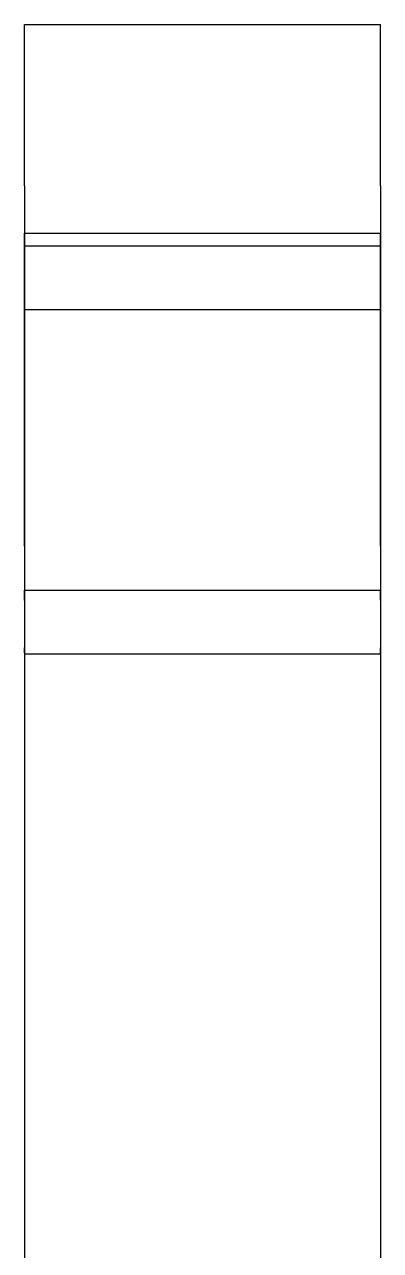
# Model space of a CAD drawing. Header units: millimetres. Extents: x -50 to 192, y -197 to 32.
# Drawn here: x 165.3 to 179.3, y -112.22 to -64 of the extents above; entities that cross this region are included whole.
import ezdxf

# ---------------------------------------------------------------- set-up
doc = ezdxf.new("R2010")
doc.units = ezdxf.units.MM
doc.layers.add('SIDE_YZ', color=7, linetype='Continuous')

msp = doc.modelspace()

# ---------------------------------------------------------------- linework, layer by layer
at = {"layer": 'SIDE_YZ'}
for p, q in [((165.3, -64.033), (165.3, -64)), ((165.3, -64), (179.3, -64)), ((165.3, -64.133), (165.3, -64.033)), ((165.3, -64.298), (165.3, -64.133)), ((179.3, -64.033), (179.3, -64)), ((179.3, -64.133), (179.3, -64.033)), ((179.3, -64.298), (179.3, -64.133)), ((165.3, -64.53), (165.3, -64.298)), ((165.3, -64.827), (165.3, -64.53)), ((179.3, -64.53), (179.3, -64.298)), ((179.3, -64.827), (179.3, -64.53)), ((165.3, -65.19), (165.3, -64.827)), ((179.3, -65.19), (179.3, -64.827)), ((165.3, -65.616), (165.3, -65.19)), ((179.3, -65.616), (179.3, -65.19)), ((165.3, -66.107), (165.3, -65.616)), ((179.3, -66.107), (179.3, -65.616)), ((165.3, -66.661), (165.3, -66.107)), ((179.3, -66.661), (179.3, -66.107)), ((165.3, -67.277), (165.3, -66.661)), ((179.3, -67.277), (179.3, -66.661)), ((165.3, -67.954), (165.3, -67.277)), ((179.3, -67.954), (179.3, -67.277)), ((165.3, -68.691), (165.3, -67.954)), ((179.3, -68.691), (179.3, -67.954)), ((165.3, -69.487), (165.3, -68.691)), ((179.3, -69.487), (179.3, -68.691)), ((165.3, -70.341), (165.3, -69.487)), ((179.3, -70.341), (179.3, -69.487)), ((165.3, -70.341), (165.3, -71.252)), ((179.3, -70.341), (179.3, -71.252)), ((165.3, -71.252), (165.3, -72.217)), ((179.3, -71.252), (179.3, -72.217)), ((165.3, -72.257), (165.3, -72.206)), ((165.3, -72.206), (165.3, -72.208)), ((165.3, -72.206), (179.3, -72.206)), ((165.3, -72.208), (165.3, -72.263)), ((165.3, -72.217), (165.3, -73.236)), ((165.3, -72.362), (165.3, -72.257)), ((165.3, -72.263), (165.3, -72.372)), ((179.3, -72.257), (179.3, -72.206)), ((179.3, -72.206), (179.3, -72.208)), ((179.3, -72.208), (179.3, -72.263)), ((179.3, -72.217), (179.3, -73.236)), ((179.3, -72.362), (179.3, -72.257)), ((179.3, -72.263), (179.3, -72.372)), ((165.3, -72.52), (165.3, -72.362)), ((165.3, -72.372), (165.3, -72.534)), ((165.3, -72.731), (165.3, -72.52)), ((165.3, -72.534), (165.3, -72.749)), ((165.3, -72.709), (165.3, -72.707)), ((165.3, -72.707), (179.3, -72.707)), ((165.3, -72.713), (165.3, -72.709)), ((165.3, -72.719), (165.3, -72.713)), ((165.3, -72.727), (165.3, -72.719)), ((165.3, -72.737), (165.3, -72.727)), ((165.3, -72.994), (165.3, -72.731)), ((165.3, -72.749), (165.3, -72.737)), ((165.3, -72.762), (165.3, -72.749)), ((165.3, -72.749), (165.3, -73.017)), ((165.3, -72.778), (165.3, -72.762)), ((165.3, -72.795), (165.3, -72.778)), ((165.3, -72.814), (165.3, -72.795)), ((165.3, -72.836), (165.3, -72.814)), ((179.3, -72.52), (179.3, -72.362)), ((179.3, -72.372), (179.3, -72.534)), ((179.3, -72.731), (179.3, -72.52)), ((179.3, -72.534), (179.3, -72.749)), ((179.3, -72.709), (179.3, -72.707)), ((179.3, -72.713), (179.3, -72.709)), ((179.3, -72.719), (179.3, -72.713)), ((179.3, -72.727), (179.3, -72.719)), ((179.3, -72.737), (179.3, -72.727)), ((179.3, -72.994), (179.3, -72.731)), ((179.3, -72.749), (179.3, -72.737)), ((179.3, -72.762), (179.3, -72.749)), ((179.3, -72.749), (179.3, -73.017)), ((179.3, -72.778), (179.3, -72.762)), ((179.3, -72.795), (179.3, -72.778)), ((179.3, -72.814), (179.3, -72.795)), ((179.3, -72.836), (179.3, -72.814)), ((165.3, -72.858), (165.3, -72.836)), ((165.3, -72.883), (165.3, -72.858)), ((165.3, -72.909), (165.3, -72.883)), ((165.3, -72.937), (165.3, -72.909)), ((165.3, -72.967), (165.3, -72.937)), ((165.3, -72.998), (165.3, -72.967)), ((165.3, -73.31), (165.3, -72.994)), ((165.3, -73.03), (165.3, -72.998)), ((165.3, -73.017), (165.3, -73.336)), ((165.3, -73.064), (165.3, -73.03)), ((165.3, -73.1), (165.3, -73.064)), ((165.3, -73.1), (165.3, -73.137)), ((165.3, -73.137), (165.3, -73.175)), ((165.3, -73.175), (165.3, -73.214)), ((165.3, -73.214), (165.3, -73.255)), ((165.3, -73.236), (165.3, -74.306)), ((165.3, -73.255), (165.3, -73.297)), ((165.3, -73.297), (165.3, -73.339)), ((179.3, -72.858), (179.3, -72.836)), ((179.3, -72.883), (179.3, -72.858)), ((179.3, -72.909), (179.3, -72.883)), ((179.3, -72.937), (179.3, -72.909)), ((179.3, -72.967), (179.3, -72.937)), ((179.3, -72.998), (179.3, -72.967)), ((179.3, -73.31), (179.3, -72.994)), ((179.3, -73.03), (179.3, -72.998)), ((179.3, -73.017), (179.3, -73.336)), ((179.3, -73.064), (179.3, -73.03)), ((179.3, -73.1), (179.3, -73.064)), ((179.3, -73.1), (179.3, -73.137)), ((179.3, -73.137), (179.3, -73.175)), ((179.3, -73.175), (179.3, -73.214)), ((179.3, -73.214), (179.3, -73.255)), ((179.3, -73.236), (179.3, -74.306)), ((179.3, -73.255), (179.3, -73.297)), ((179.3, -73.297), (179.3, -73.339)), ((165.3, -73.677), (165.3, -73.31)), ((165.3, -73.336), (165.3, -73.708)), ((165.3, -73.339), (165.3, -73.383)), ((165.3, -73.383), (165.3, -73.428)), ((165.3, -73.428), (165.3, -73.473)), ((165.3, -73.473), (165.3, -73.519)), ((165.3, -73.519), (165.3, -73.566)), ((165.3, -73.566), (165.3, -73.614)), ((165.3, -73.614), (165.3, -73.662)), ((165.3, -73.662), (165.3, -73.71)), ((165.3, -74.095), (165.3, -73.677)), ((165.3, -73.708), (165.3, -74.13)), ((165.3, -73.71), (165.3, -73.759)), ((165.3, -73.759), (165.3, -73.808)), ((179.3, -73.677), (179.3, -73.31)), ((179.3, -73.336), (179.3, -73.708)), ((179.3, -73.339), (179.3, -73.383)), ((179.3, -73.383), (179.3, -73.428)), ((179.3, -73.428), (179.3, -73.473)), ((179.3, -73.473), (179.3, -73.519)), ((179.3, -73.519), (179.3, -73.566)), ((179.3, -73.566), (179.3, -73.614)), ((179.3, -73.614), (179.3, -73.662)), ((179.3, -73.662), (179.3, -73.71)), ((179.3, -74.095), (179.3, -73.677)), ((179.3, -73.708), (179.3, -74.13)), ((179.3, -73.71), (179.3, -73.759)), ((179.3, -73.759), (179.3, -73.808)), ((165.3, -73.808), (165.3, -73.858)), ((165.3, -73.858), (165.3, -73.907)), ((165.3, -73.907), (165.3, -73.957)), ((165.3, -73.957), (165.3, -74.007)), ((165.3, -74.007), (165.3, -74.056)), ((165.3, -74.056), (165.3, -74.106)), ((165.3, -74.564), (165.3, -74.095)), ((165.3, -74.106), (165.3, -74.155)), ((165.3, -74.13), (165.3, -74.603)), ((165.3, -74.155), (165.3, -74.204)), ((165.3, -74.204), (165.3, -74.252)), ((165.3, -74.252), (165.3, -74.301)), ((179.3, -73.808), (179.3, -73.858)), ((179.3, -73.858), (179.3, -73.907)), ((179.3, -73.907), (179.3, -73.957)), ((179.3, -73.957), (179.3, -74.007)), ((179.3, -74.007), (179.3, -74.056)), ((179.3, -74.056), (179.3, -74.106)), ((179.3, -74.564), (179.3, -74.095)), ((179.3, -74.106), (179.3, -74.155)), ((179.3, -74.13), (179.3, -74.603)), ((179.3, -74.155), (179.3, -74.204)), ((179.3, -74.204), (179.3, -74.252)), ((179.3, -74.252), (179.3, -74.301)), ((165.3, -74.301), (165.3, -74.348)), ((165.3, -75.427), (165.3, -74.306)), ((165.3, -74.348), (165.3, -74.395)), ((165.3, -74.395), (165.3, -74.441)), ((165.3, -74.441), (165.3, -74.487)), ((165.3, -74.487), (165.3, -74.531)), ((165.3, -74.531), (165.3, -74.575)), ((165.3, -75.083), (165.3, -74.564)), ((165.3, -74.575), (165.3, -74.618)), ((165.3, -74.603), (165.3, -75.125)), ((165.3, -74.618), (165.3, -74.659)), ((165.3, -74.659), (165.3, -74.7)), ((165.3, -74.7), (165.3, -74.739)), ((165.3, -74.739), (165.3, -74.777)), ((179.3, -74.301), (179.3, -74.348)), ((179.3, -75.427), (179.3, -74.306)), ((179.3, -74.348), (179.3, -74.395)), ((179.3, -74.395), (179.3, -74.441)), ((179.3, -74.441), (179.3, -74.487)), ((179.3, -74.487), (179.3, -74.531)), ((179.3, -74.531), (179.3, -74.575)), ((179.3, -75.083), (179.3, -74.564)), ((179.3, -74.575), (179.3, -74.618)), ((179.3, -74.603), (179.3, -75.125)), ((179.3, -74.618), (179.3, -74.659)), ((179.3, -74.659), (179.3, -74.7)), ((179.3, -74.7), (179.3, -74.739)), ((179.3, -74.739), (179.3, -74.777)), ((165.3, -74.777), (165.3, -74.814)), ((165.3, -74.814), (165.3, -74.85)), ((165.3, -74.85), (165.3, -74.884)), ((165.3, -74.884), (165.3, -74.916)), ((165.3, -74.916), (165.3, -74.947)), ((165.3, -74.947), (165.3, -74.977)), ((165.3, -74.977), (165.3, -75.005)), ((165.3, -75.005), (165.3, -75.031)), ((165.3, -75.031), (165.3, -75.056)), ((165.3, -75.056), (165.3, -75.079)), ((165.3, -75.079), (165.3, -75.1)), ((165.3, -75.65), (165.3, -75.083)), ((165.3, -75.1), (165.3, -75.119)), ((165.3, -75.119), (165.3, -75.136)), ((165.3, -75.125), (165.3, -75.696)), ((165.3, -75.136), (165.3, -75.152)), ((165.3, -75.152), (165.3, -75.166)), ((165.3, -75.166), (165.3, -75.177)), ((165.3, -75.177), (165.3, -75.187)), ((165.3, -75.187), (165.3, -75.195)), ((165.3, -75.195), (165.3, -75.201)), ((165.3, -75.201), (165.3, -75.205)), ((165.3, -75.205), (165.3, -75.207)), ((165.3, -75.207), (179.3, -75.207)), ((179.3, -74.777), (179.3, -74.814)), ((179.3, -74.814), (179.3, -74.85)), ((179.3, -74.85), (179.3, -74.884)), ((179.3, -74.884), (179.3, -74.916)), ((179.3, -74.916), (179.3, -74.947)), ((179.3, -74.947), (179.3, -74.977)), ((179.3, -74.977), (179.3, -75.005)), ((179.3, -75.005), (179.3, -75.031)), ((179.3, -75.031), (179.3, -75.056)), ((179.3, -75.056), (179.3, -75.079)), ((179.3, -75.079), (179.3, -75.1)), ((179.3, -75.65), (179.3, -75.083)), ((179.3, -75.1), (179.3, -75.119)), ((179.3, -75.119), (179.3, -75.136)), ((179.3, -75.125), (179.3, -75.696)), ((179.3, -75.136), (179.3, -75.152)), ((179.3, -75.152), (179.3, -75.166)), ((179.3, -75.166), (179.3, -75.177)), ((179.3, -75.177), (179.3, -75.187)), ((179.3, -75.187), (179.3, -75.195)), ((179.3, -75.195), (179.3, -75.201)), ((179.3, -75.201), (179.3, -75.205)), ((179.3, -75.205), (179.3, -75.207)), ((165.3, -75.427), (165.3, -76.596)), ((165.3, -76.266), (165.3, -75.65)), ((165.3, -75.696), (165.3, -76.316)), ((179.3, -76.596), (179.3, -75.427)), ((179.3, -76.266), (179.3, -75.65)), ((179.3, -75.696), (179.3, -76.316)), ((165.3, -76.928), (165.3, -76.266)), ((165.3, -76.316), (165.3, -76.982)), ((165.3, -76.596), (165.3, -77.811)), ((179.3, -76.928), (179.3, -76.266)), ((179.3, -76.316), (179.3, -76.982)), ((179.3, -76.596), (179.3, -77.811)), ((165.3, -77.637), (165.3, -76.928)), ((165.3, -76.982), (165.3, -77.694)), ((179.3, -77.637), (179.3, -76.928)), ((179.3, -76.982), (179.3, -77.694)), ((165.3, -78.39), (165.3, -77.637)), ((179.3, -78.39), (179.3, -77.637)), ((165.3, -77.694), (165.3, -78.45)), ((165.3, -77.811), (165.3, -79.071)), ((179.3, -77.694), (179.3, -78.45)), ((179.3, -77.811), (179.3, -79.071)), ((165.3, -79.187), (165.3, -78.39)), ((165.3, -78.45), (165.3, -79.251)), ((179.3, -79.187), (179.3, -78.39)), ((179.3, -78.45), (179.3, -79.251)), ((165.3, -80.373), (165.3, -79.071)), ((179.3, -80.373), (179.3, -79.071)), ((165.3, -80.026), (165.3, -79.187)), ((165.3, -79.251), (165.3, -80.093)), ((179.3, -80.026), (179.3, -79.187)), ((179.3, -79.251), (179.3, -80.093)), ((165.3, -80.907), (165.3, -80.026)), ((179.3, -80.907), (179.3, -80.026)), ((165.3, -80.093), (165.3, -80.977)), ((165.3, -81.716), (165.3, -80.373)), ((179.3, -80.093), (179.3, -80.977)), ((179.3, -81.716), (179.3, -80.373)), ((165.3, -81.827), (165.3, -80.907)), ((165.3, -80.977), (165.3, -81.9)), ((179.3, -81.827), (179.3, -80.907)), ((179.3, -80.977), (179.3, -81.9)), ((165.3, -83.098), (165.3, -81.716)), ((165.3, -81.827), (165.3, -82.785)), ((165.3, -81.9), (165.3, -82.861)), ((179.3, -83.098), (179.3, -81.716)), ((179.3, -81.827), (179.3, -82.785)), ((179.3, -81.9), (179.3, -82.861)), ((165.3, -82.785), (165.3, -83.78)), ((165.3, -82.861), (165.3, -83.859)), ((179.3, -82.785), (179.3, -83.78)), ((179.3, -82.861), (179.3, -83.859)), ((165.3, -84.516), (165.3, -83.098)), ((179.3, -84.516), (179.3, -83.098)), ((165.3, -83.78), (165.3, -84.81)), ((165.3, -83.859), (165.3, -84.892)), ((179.3, -83.78), (179.3, -84.81)), ((179.3, -83.859), (179.3, -84.892)), ((165.3, -84.516), (165.3, -85.967)), ((165.3, -84.81), (165.3, -85.874)), ((179.3, -84.516), (179.3, -85.967)), ((179.3, -84.81), (179.3, -85.874)), ((165.3, -84.892), (165.3, -85.958)), ((179.3, -84.892), (179.3, -85.958)), ((165.3, -85.874), (165.3, -86.97)), ((165.3, -85.958), (165.3, -87.056)), ((165.3, -85.967), (165.3, -87.45)), ((165.3, -86.252), (165.3, -86.25)), ((165.3, -86.25), (179.3, -86.25)), ((165.3, -86.256), (165.3, -86.252)), ((165.3, -86.262), (165.3, -86.256)), ((165.3, -86.27), (165.3, -86.262)), ((165.3, -86.28), (165.3, -86.27)), ((165.3, -86.292), (165.3, -86.28)), ((165.3, -86.305), (165.3, -86.292)), ((165.3, -86.321), (165.3, -86.305)), ((179.3, -85.874), (179.3, -86.97)), ((179.3, -85.958), (179.3, -87.056)), ((179.3, -85.967), (179.3, -87.45)), ((179.3, -86.252), (179.3, -86.25)), ((179.3, -86.256), (179.3, -86.252)), ((179.3, -86.262), (179.3, -86.256)), ((179.3, -86.27), (179.3, -86.262)), ((179.3, -86.28), (179.3, -86.27)), ((179.3, -86.292), (179.3, -86.28)), ((179.3, -86.305), (179.3, -86.292)), ((179.3, -86.321), (179.3, -86.305)), ((165.3, -86.338), (165.3, -86.321)), ((165.3, -86.357), (165.3, -86.338)), ((165.3, -86.378), (165.3, -86.357)), ((165.3, -86.401), (165.3, -86.378)), ((165.3, -86.426), (165.3, -86.401)), ((165.3, -86.452), (165.3, -86.426)), ((165.3, -86.48), (165.3, -86.452)), ((165.3, -86.51), (165.3, -86.48)), ((165.3, -86.541), (165.3, -86.51)), ((165.3, -86.573), (165.3, -86.541)), ((165.3, -86.607), (165.3, -86.573)), ((165.3, -86.643), (165.3, -86.607)), ((165.3, -86.643), (165.3, -86.68)), ((165.3, -86.68), (165.3, -86.718)), ((165.3, -86.718), (165.3, -86.757)), ((165.3, -86.757), (165.3, -86.798)), ((165.3, -86.798), (165.3, -86.839)), ((179.3, -86.338), (179.3, -86.321)), ((179.3, -86.357), (179.3, -86.338)), ((179.3, -86.378), (179.3, -86.357)), ((179.3, -86.401), (179.3, -86.378)), ((179.3, -86.426), (179.3, -86.401)), ((179.3, -86.452), (179.3, -86.426)), ((179.3, -86.48), (179.3, -86.452)), ((179.3, -86.51), (179.3, -86.48)), ((179.3, -86.541), (179.3, -86.51)), ((179.3, -86.573), (179.3, -86.541)), ((179.3, -86.607), (179.3, -86.573)), ((179.3, -86.643), (179.3, -86.607)), ((179.3, -86.643), (179.3, -86.68)), ((179.3, -86.68), (179.3, -86.718)), ((179.3, -86.718), (179.3, -86.757)), ((179.3, -86.757), (179.3, -86.798)), ((179.3, -86.798), (179.3, -86.839)), ((165.3, -86.839), (165.3, -86.882)), ((165.3, -86.882), (165.3, -86.926)), ((165.3, -86.926), (165.3, -86.97)), ((165.3, -86.97), (165.3, -87.016)), ((165.3, -86.97), (165.3, -88.095)), ((165.3, -87.016), (165.3, -87.062)), ((165.3, -87.056), (165.3, -88.184)), ((165.3, -87.062), (165.3, -87.109)), ((165.3, -87.109), (165.3, -87.157)), ((165.3, -87.157), (165.3, -87.205)), ((165.3, -87.205), (165.3, -87.253)), ((165.3, -87.253), (165.3, -87.302)), ((179.3, -86.839), (179.3, -86.882)), ((179.3, -86.882), (179.3, -86.926)), ((179.3, -86.926), (179.3, -86.97)), ((179.3, -86.97), (179.3, -87.016)), ((179.3, -86.97), (179.3, -88.095)), ((179.3, -87.016), (179.3, -87.062)), ((179.3, -87.056), (179.3, -88.184)), ((179.3, -87.062), (179.3, -87.109)), ((179.3, -87.109), (179.3, -87.157)), ((179.3, -87.157), (179.3, -87.205)), ((179.3, -87.205), (179.3, -87.253)), ((179.3, -87.253), (179.3, -87.302)), ((165.3, -87.302), (165.3, -87.351)), ((165.3, -87.351), (165.3, -87.401)), ((165.3, -87.401), (165.3, -87.45)), ((165.3, -87.45), (165.3, -87.5)), ((165.3, -87.45), (165.3, -88.963)), ((165.3, -87.5), (165.3, -87.55)), ((165.3, -87.55), (165.3, -87.599)), ((165.3, -87.599), (165.3, -87.649)), ((165.3, -87.649), (165.3, -87.698)), ((165.3, -87.698), (165.3, -87.747)), ((165.3, -87.747), (165.3, -87.795)), ((179.3, -87.302), (179.3, -87.351)), ((179.3, -87.351), (179.3, -87.401)), ((179.3, -87.401), (179.3, -87.45)), ((179.3, -87.45), (179.3, -87.5)), ((179.3, -87.45), (179.3, -88.963)), ((179.3, -87.5), (179.3, -87.55)), ((179.3, -87.55), (179.3, -87.599)), ((179.3, -87.599), (179.3, -87.649)), ((179.3, -87.649), (179.3, -87.698)), ((179.3, -87.698), (179.3, -87.747)), ((179.3, -87.747), (179.3, -87.795)), ((165.3, -87.795), (165.3, -87.843)), ((165.3, -87.843), (165.3, -87.891)), ((165.3, -87.891), (165.3, -87.938)), ((165.3, -87.938), (165.3, -87.984)), ((165.3, -87.984), (165.3, -88.03)), ((165.3, -88.03), (165.3, -88.074)), ((165.3, -88.074), (165.3, -88.118)), ((165.3, -88.095), (165.3, -89.249)), ((165.3, -88.118), (165.3, -88.161)), ((165.3, -88.161), (165.3, -88.202)), ((165.3, -88.184), (165.3, -89.34)), ((165.3, -88.202), (165.3, -88.243)), ((165.3, -88.243), (165.3, -88.282)), ((179.3, -87.795), (179.3, -87.843)), ((179.3, -87.843), (179.3, -87.891)), ((179.3, -87.891), (179.3, -87.938)), ((179.3, -87.938), (179.3, -87.984)), ((179.3, -87.984), (179.3, -88.03)), ((179.3, -88.03), (179.3, -88.074)), ((179.3, -88.074), (179.3, -88.118)), ((179.3, -88.095), (179.3, -89.249)), ((179.3, -88.118), (179.3, -88.161)), ((179.3, -88.161), (179.3, -88.202)), ((179.3, -88.184), (179.3, -89.34)), ((179.3, -88.202), (179.3, -88.243)), ((179.3, -88.243), (179.3, -88.282)), ((165.3, -88.282), (165.3, -88.32)), ((165.3, -88.32), (165.3, -88.357)), ((165.3, -88.357), (165.3, -88.393)), ((165.3, -88.393), (165.3, -88.427)), ((165.3, -88.427), (165.3, -88.459)), ((165.3, -88.459), (165.3, -88.49)), ((165.3, -88.49), (165.3, -88.52)), ((165.3, -88.548), (165.3, -88.52)), ((165.3, -88.574), (165.3, -88.548)), ((165.3, -88.599), (165.3, -88.574)), ((165.3, -88.622), (165.3, -88.599)), ((165.3, -88.643), (165.3, -88.622)), ((165.3, -88.662), (165.3, -88.643)), ((165.3, -88.679), (165.3, -88.662)), ((165.3, -88.695), (165.3, -88.679)), ((165.3, -88.708), (165.3, -88.695)), ((165.3, -88.708), (165.3, -88.72)), ((165.3, -88.72), (165.3, -88.73)), ((179.3, -88.282), (179.3, -88.32)), ((179.3, -88.32), (179.3, -88.357)), ((179.3, -88.357), (179.3, -88.393)), ((179.3, -88.393), (179.3, -88.427)), ((179.3, -88.427), (179.3, -88.459)), ((179.3, -88.459), (179.3, -88.49)), ((179.3, -88.49), (179.3, -88.52)), ((179.3, -88.548), (179.3, -88.52)), ((179.3, -88.574), (179.3, -88.548)), ((179.3, -88.599), (179.3, -88.574)), ((179.3, -88.622), (179.3, -88.599)), ((179.3, -88.643), (179.3, -88.622)), ((179.3, -88.662), (179.3, -88.643)), ((179.3, -88.679), (179.3, -88.662)), ((179.3, -88.695), (179.3, -88.679)), ((179.3, -88.708), (179.3, -88.695)), ((179.3, -88.72), (179.3, -88.708)), ((179.3, -88.72), (179.3, -88.73)), ((165.3, -88.73), (165.3, -88.738)), ((165.3, -88.738), (165.3, -88.744)), ((165.3, -88.744), (165.3, -88.748)), ((165.3, -88.748), (165.3, -88.75)), ((165.3, -88.75), (179.3, -88.75)), ((165.3, -88.963), (165.3, -90.502)), ((179.3, -88.738), (179.3, -88.73)), ((179.3, -88.738), (179.3, -88.744)), ((179.3, -88.744), (179.3, -88.748)), ((179.3, -88.748), (179.3, -88.75)), ((179.3, -88.963), (179.3, -90.502)), ((165.3, -89.249), (165.3, -90.43)), ((165.3, -89.34), (165.3, -90.522)), ((179.3, -89.249), (179.3, -90.43)), ((179.3, -89.34), (179.3, -90.522)), ((165.3, -90.43), (165.3, -91.635)), ((165.3, -90.502), (165.3, -92.067)), ((165.3, -90.522), (165.3, -91.729)), ((179.3, -90.43), (179.3, -91.635)), ((179.3, -90.502), (179.3, -92.067)), ((179.3, -90.522), (179.3, -91.729)), ((165.3, -91.635), (165.3, -92.862)), ((165.3, -91.729), (165.3, -92.958)), ((165.3, -92.067), (165.3, -93.653)), ((179.3, -91.635), (179.3, -92.862)), ((179.3, -91.729), (179.3, -92.958)), ((179.3, -92.067), (179.3, -93.653)), ((165.3, -92.862), (165.3, -94.111)), ((165.3, -92.958), (165.3, -94.208)), ((179.3, -92.862), (179.3, -94.111)), ((179.3, -92.958), (179.3, -94.208)), ((165.3, -93.653), (165.3, -95.258)), ((179.3, -93.653), (179.3, -95.258)), ((165.3, -94.111), (165.3, -95.378)), ((165.3, -94.208), (165.3, -95.477)), ((179.3, -94.111), (179.3, -95.378)), ((179.3, -94.208), (179.3, -95.477)), ((165.3, -95.258), (165.3, -96.881)), ((165.3, -95.378), (165.3, -96.662)), ((165.3, -95.477), (165.3, -96.762)), ((179.3, -95.258), (179.3, -96.881)), ((179.3, -95.378), (179.3, -96.662)), ((179.3, -95.477), (179.3, -96.762)), ((165.3, -96.662), (165.3, -97.961)), ((165.3, -96.762), (165.3, -98.062)), ((165.3, -96.881), (165.3, -98.518)), ((179.3, -96.662), (179.3, -97.961)), ((179.3, -96.762), (179.3, -98.062)), ((179.3, -96.881), (179.3, -98.518)), ((165.3, -97.961), (165.3, -99.273)), ((165.3, -98.062), (165.3, -99.375)), ((179.3, -97.961), (179.3, -99.273)), ((179.3, -98.062), (179.3, -99.375)), ((165.3, -98.518), (165.3, -100.166)), ((179.3, -98.518), (179.3, -100.166)), ((165.3, -99.273), (165.3, -100.595)), ((179.3, -99.273), (179.3, -100.595)), ((165.3, -99.375), (165.3, -100.698)), ((179.3, -99.375), (179.3, -100.698)), ((165.3, -100.166), (165.3, -101.824)), ((179.3, -100.166), (179.3, -101.824)), ((165.3, -100.595), (165.3, -101.925)), ((165.3, -100.698), (165.3, -102.029)), ((179.3, -100.595), (179.3, -101.925)), ((179.3, -100.698), (179.3, -102.029)), ((165.3, -101.824), (165.3, -103.489)), ((165.3, -101.925), (165.3, -103.263)), ((165.3, -102.029), (165.3, -103.366)), ((179.3, -101.824), (179.3, -103.489)), ((179.3, -101.925), (179.3, -103.263)), ((179.3, -102.029), (179.3, -103.366)), ((165.3, -103.263), (165.3, -104.604)), ((165.3, -103.366), (165.3, -104.708)), ((165.3, -103.489), (165.3, -105.158)), ((179.3, -103.263), (179.3, -104.604)), ((179.3, -103.366), (179.3, -104.708)), ((179.3, -103.489), (179.3, -105.158)), ((165.3, -104.604), (165.3, -105.948)), ((179.3, -104.604), (179.3, -105.948)), ((165.3, -104.708), (165.3, -106.052)), ((179.3, -104.708), (179.3, -106.052)), ((165.3, -105.158), (165.3, -106.828)), ((179.3, -105.158), (179.3, -106.828)), ((165.3, -105.948), (165.3, -107.292)), ((165.3, -106.052), (165.3, -107.396)), ((179.3, -105.948), (179.3, -107.292)), ((179.3, -106.052), (179.3, -107.396)), ((165.3, -106.828), (165.3, -108.496)), ((179.3, -106.828), (179.3, -108.496)), ((165.3, -107.292), (165.3, -108.634)), ((165.3, -107.396), (165.3, -108.737)), ((179.3, -107.292), (179.3, -108.634)), ((179.3, -107.396), (179.3, -108.737)), ((165.3, -108.496), (165.3, -110.161)), ((179.3, -108.496), (179.3, -110.161)), ((165.3, -108.634), (165.3, -109.971)), ((165.3, -108.737), (165.3, -110.075)), ((179.3, -108.634), (179.3, -109.971)), ((179.3, -108.737), (179.3, -110.075)), ((165.3, -109.971), (165.3, -111.302)), ((165.3, -110.075), (165.3, -111.405)), ((165.3, -110.161), (165.3, -111.819)), ((179.3, -109.971), (179.3, -111.302)), ((179.3, -110.075), (179.3, -111.405)), ((179.3, -110.161), (179.3, -111.819)), ((165.3, -111.302), (165.3, -112.625)), ((179.3, -111.302), (179.3, -112.625)), ((165.3, -111.405), (165.3, -112.727)), ((165.3, -111.819), (165.3, -113.468)), ((179.3, -111.405), (179.3, -112.727)), ((179.3, -111.819), (179.3, -113.468))]:
    msp.add_line(p, q, dxfattribs=at)

doc.saveas('drawing.dxf')
